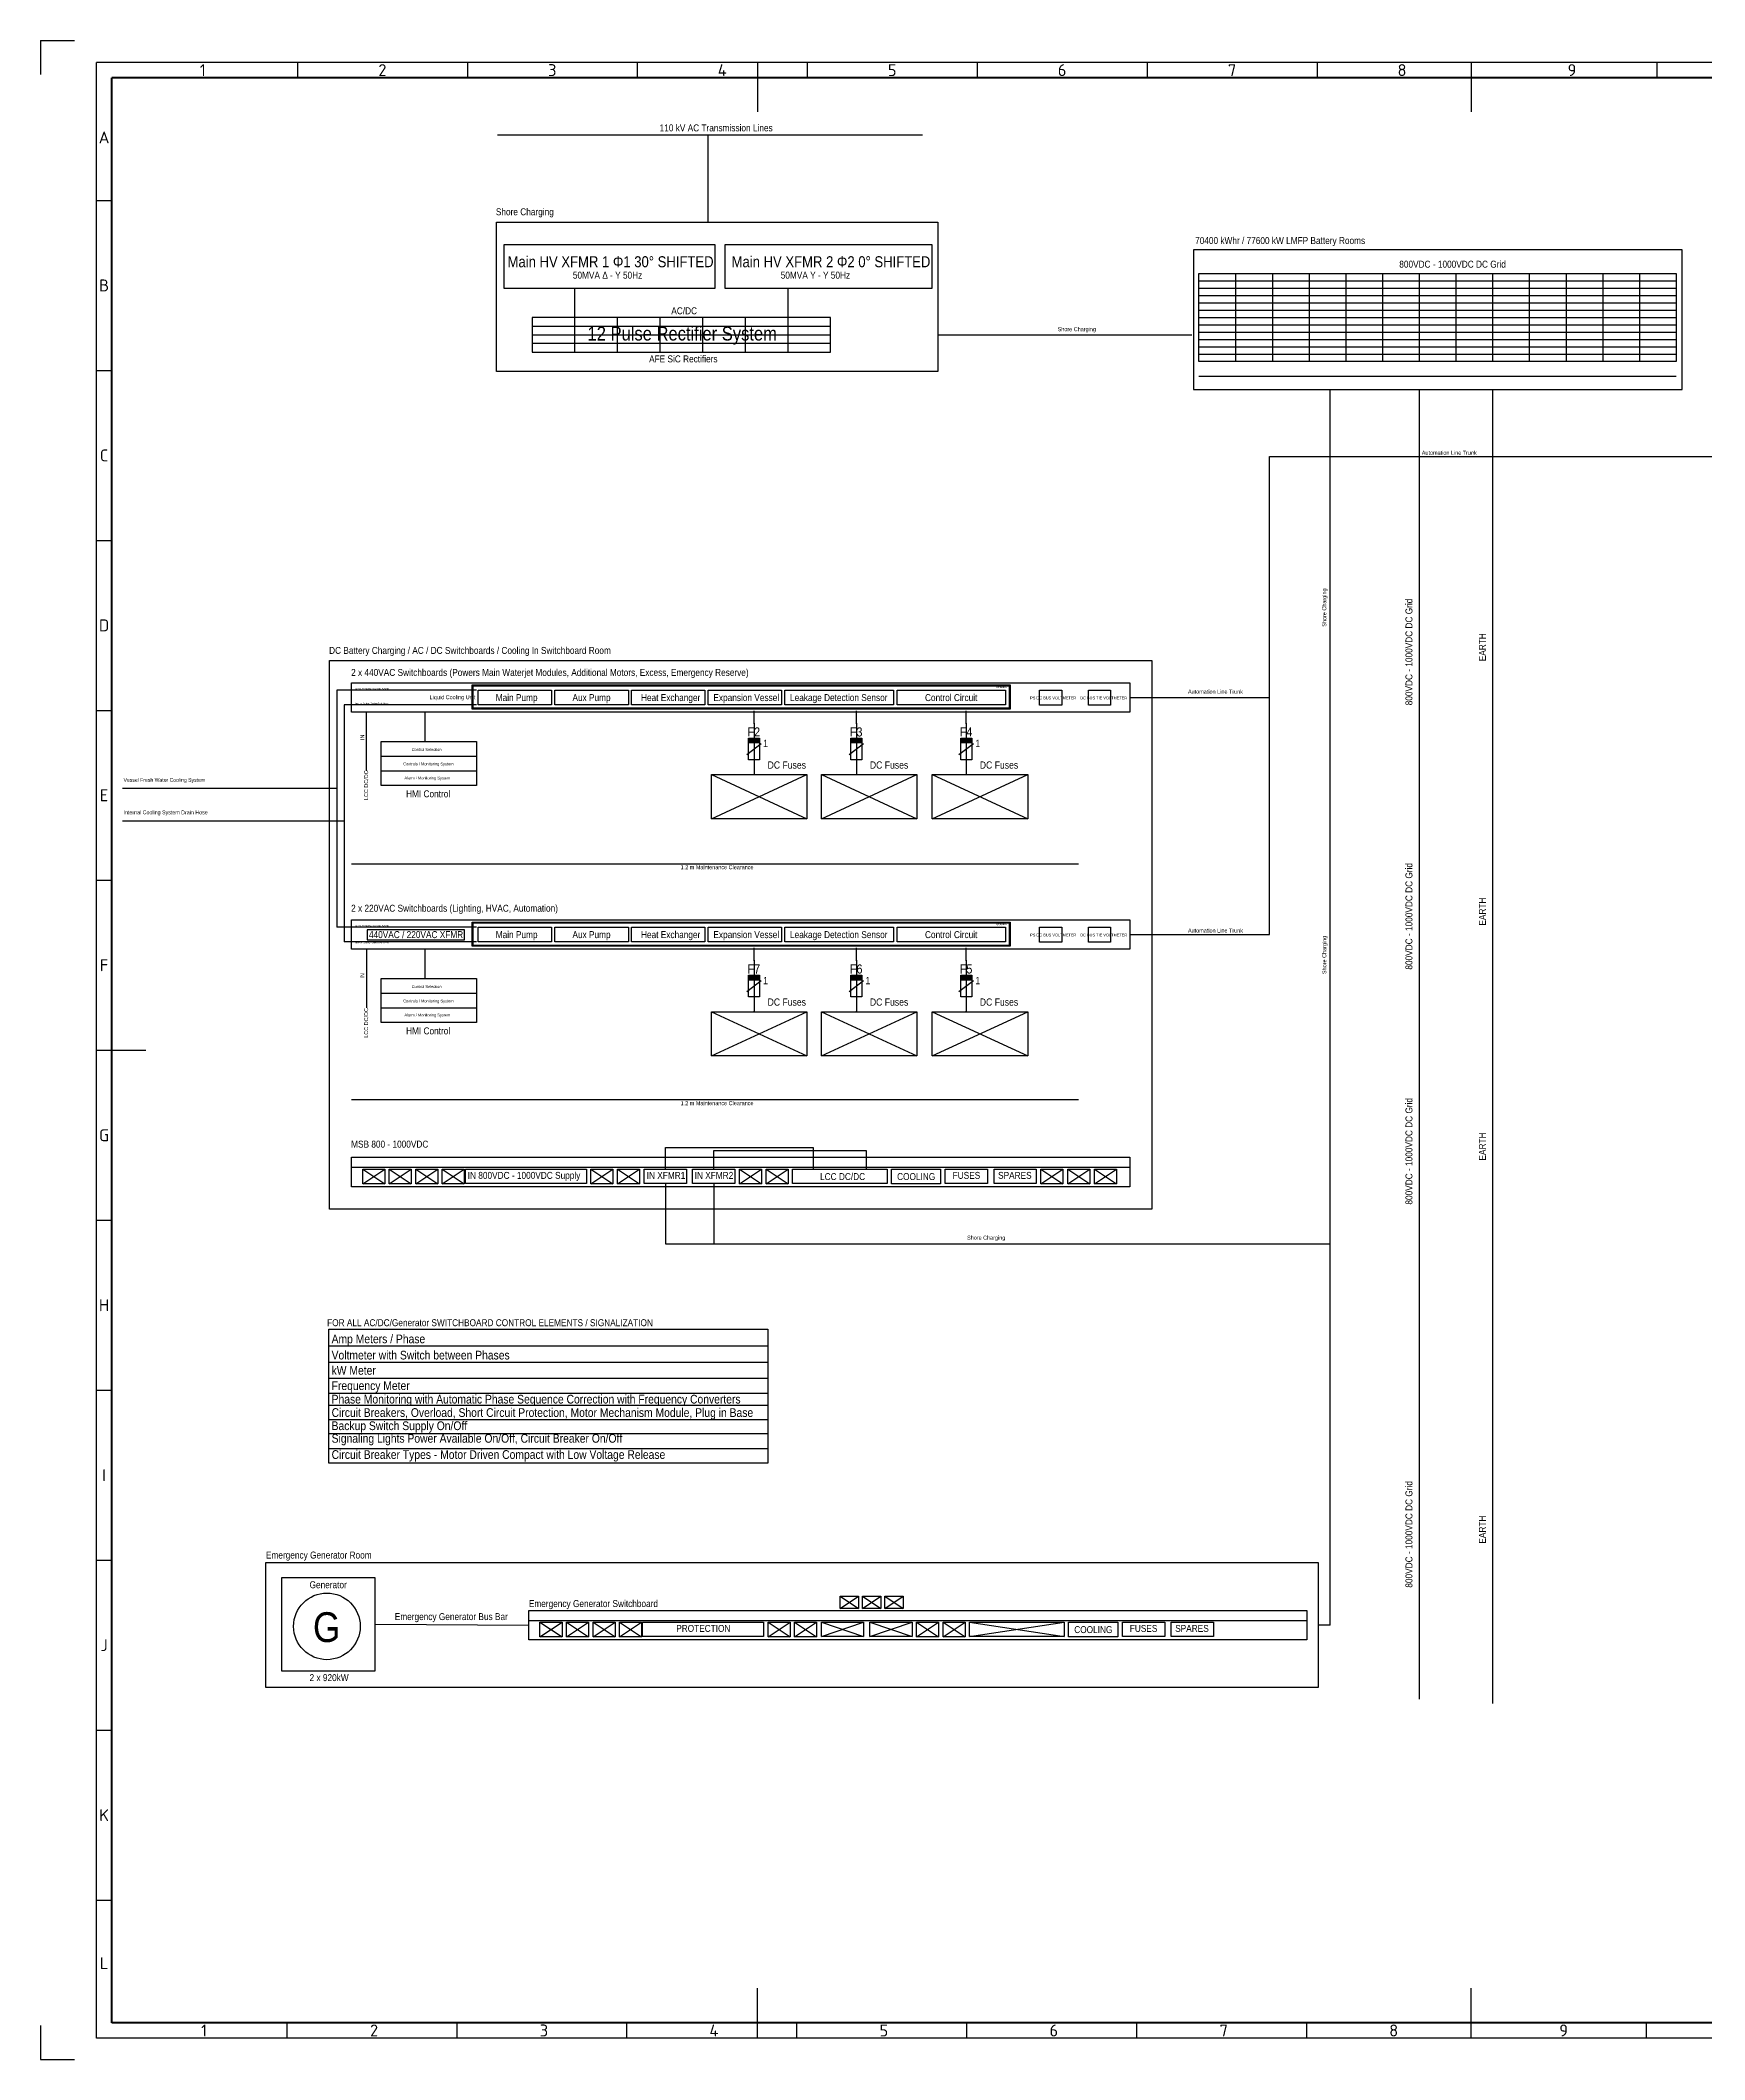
# Paper-space layout 'Layout1' of a CAD drawing. Header units: millimetres. Extents: x 340 to 1181, y -1 to 593.
# Drawn here: x 340 to 829, y -1 to 593 of the extents above; entities that cross this region are included whole.
import ezdxf
from ezdxf.enums import TextEntityAlignment as Align

# ---------------------------------------------------------------- set-up
doc = ezdxf.new("R2010")
doc.units = ezdxf.units.MM
doc.layers.add('00_Paper_Layout_ Text', color=7, linetype='Continuous')
doc.layers.add('SLEHTI1', color=7, linetype='Continuous')
doc.layers.add('00_Paper_Layout_Thick', color=7, linetype='Continuous', lineweight=70)
doc.layers.add('00_Paper_Layout_Thin', color=7, linetype='Continuous', lineweight=25)
doc.styles.add('ELECTRICAL_GENERAL', font='arial.ttf', dxfattribs={"width": 0.85})
doc.styles.add('ELECTRICAL_ID', font='arial.ttf', dxfattribs={"width": 0.85})
doc.styles.add('S000 H00', font='isocpeur.ttf')

# ---------------------------------------------------------------- blocks, each defined once
blk = doc.blocks.new('C-Job Border A1 LANDSCAPE')
at = {"layer": '00_Paper_Layout_Thick'}
for p, q in [((21, 10.82), (21, 583)), ((830.25, 583), (21, 583)), ((830.25, 10.82), (21, 10.82))]:
    blk.add_line(p, q, dxfattribs=at)
at = {"layer": '00_Paper_Layout_Thin'}
for p, q in [((0, 594), (10.03, 594)), ((0, 594), (0, 584)), ((16.5, 6.32), (16.5, 587.5)), ((834.75, 587.5), (16.5, 587.5)), ((75.63, 587.5), (75.63, 583)), ((125.63, 587.5), (125.63, 583)), ((175.63, 587.5), (175.63, 583)), ((211, 587.5), (211, 573)), ((225.63, 587.5), (225.63, 583)), ((275.63, 587.5), (275.63, 583)), ((325.63, 587.5), (325.63, 583)), ((375.63, 587.5), (375.63, 583)), ((421, 587.5), (421, 573)), ((475.63, 587.5), (475.63, 583)), ((16.5, 546.91), (21, 546.91)), ((16.5, 496.91), (21, 496.91)), ((16.5, 446.91), (21, 446.91)), ((21, 449), (21, 444)), ((21, 404), (21, 399)), ((16.5, 396.91), (21, 396.91)), ((16.5, 346.91), (21, 346.91)), ((16.5, 296.91), (21, 296.91)), ((16.5, 296.91), (31, 296.91)), ((16.5, 246.91), (21, 246.91)), ((16.5, 196.91), (21, 196.91)), ((16.5, 146.91), (21, 146.91)), ((16.5, 96.91), (21, 96.91)), ((16.5, 46.91), (21, 46.91)), ((211, 6.32), (211, 21)), ((421, 6.32), (421, 21)), ((0, 10.03), (0, 0)), ((834.75, 6.32), (16.5, 6.32)), ((72.5, 10.82), (72.5, 6.32)), ((122.5, 10.82), (122.5, 6.32)), ((172.5, 10.82), (172.5, 6.32)), ((222.5, 10.82), (222.5, 6.32)), ((272.5, 10.82), (272.5, 6.32)), ((322.5, 10.82), (322.5, 6.32)), ((372.5, 10.82), (372.5, 6.32)), ((472.5, 10.82), (472.5, 6.32)), ((0, 0), (10.03, 0))]:
    blk.add_line(p, q, dxfattribs=at)
at = {"layer": '00_Paper_Layout_ Text', "style": 'S000 H00'}
for s, p in [('1', (47.81, 585.25)), ('2', (100.63, 585.25)), ('3', (150.63, 585.25)), ('4', (200.63, 585.25)), ('5', (250.63, 585.25)), ('6', (300.63, 585.25)), ('7', (350.63, 585.25)), ('8', (400.63, 585.25)), ('9', (450.63, 585.25)), ('A', (18.75, 565.46)), ('B', (18.75, 521.91)), ('C', (18.75, 471.91)), ('D', (18.75, 421.91)), ('E', (18.75, 371.91)), ('F', (18.75, 321.91)), ('G', (18.75, 271.91)), ('H', (18.75, 221.91)), ('I', (18.75, 171.91)), ('J', (18.75, 121.91)), ('K', (18.75, 71.91)), ('L', (18.75, 28.37)), ('1', (48.18, 8.57)), ('2', (98.18, 8.57)), ('3', (148.18, 8.57)), ('4', (198.18, 8.57)), ('5', (248.18, 8.57)), ('6', (298.18, 8.57)), ('7', (348.18, 8.57)), ('8', (398.18, 8.57)), ('9', (448.18, 8.57))]:
    blk.add_text(s, height=3.5, dxfattribs=at).set_placement(p, align=Align.MIDDLE_CENTER)
blk = doc.blocks.new('IECSLD_0201')
at = {"color": 0, "linetype": 'Continuous', "lineweight": -3}
for p, q in [((0, 0), (0, -14)), ((-1.5, -10), (-1.5, -4)), ((-1.5, -4), (1.5, -4)), ((1.5, -4), (1.5, -10)), ((1.5, -10), (-1.5, -10))]:
    blk.add_line(p, q, dxfattribs=at)
at = {"color": 7, "linetype": 'Continuous', "lineweight": -3}
blk.add_line((-2, -8.5), (2, -5.5), dxfattribs=at)
at = {"color": 0, "linetype": 'Continuous', "lineweight": -3}
for p in [(0, 0), (0, -14)]:
    blk.add_point(p, dxfattribs=at)
at = {"color": 0, "lineweight": -3}
blk.add_solid([(-1.5, -5.5), (1.5, -5.5), (-1.5, -4), (1.5, -4)], dxfattribs=at)
at = {"color": 7, "lineweight": -3, "width": 0.85}
for tag, height, style, flags, p in [('E_OBJECTID', 2.5, 'ELECTRICAL_ID', 8, (-4, -1)), ('E_ELPOSID', 2.5, 'ELECTRICAL_ID', 8, (-4, -4.5)), ('E_AA', 2, 'ELECTRICAL_GENERAL', 8, (-4, -12)), ('E_OVERCURRENTPROTECTIONTYPE', 2, 'ELECTRICAL_GENERAL', 9, (-4, -15)), ('E_OVERCURRENTPROTECTION', 2, 'ELECTRICAL_GENERAL', 9, (-4, -18)), ('E_FRAMESIZE', 2, 'ELECTRICAL_GENERAL', 9, (-4, -21)), ('E_ELEC1', 2, 'ELECTRICAL_GENERAL', 8, (-4, -24)), ('E_ELEC2', 2, 'ELECTRICAL_GENERAL', 8, (-4, -27))]:
    blk.add_attdef(tag, text='', height=height, dxfattribs=dict(at, style=style, flags=flags)).set_placement(p, align=Align.RIGHT)
at = {"color": 7, "lineweight": -3, "style": 'ELECTRICAL_GENERAL', "width": 0.85, "flags": 8}
blk.add_attdef('E_PHASE', (2, -1), '', height=1.5, dxfattribs=at)
at = {"color": 7, "lineweight": -3, "style": 'ELECTRICAL_ID', "width": 0.85, "flags": 9}
blk.add_attdef('E_GROUPNUMBER', text='', height=1.5, dxfattribs=at).set_placement((-2, -1), align=Align.TOP_RIGHT)
at = {"color": 7, "lineweight": -3, "style": 'ELECTRICAL_ID', "width": 0.85}
blk.add_attdef('E_ID', text='', height=2.5, dxfattribs=at).set_placement((-4, -8), align=Align.RIGHT)
at = {"color": 7, "lineweight": -3, "style": 'ELECTRICAL_GENERAL', "width": 0.85, "flags": 8}
blk.add_attdef('E_POLES', text='', height=2, dxfattribs=at).set_placement((2.5, -5.5), align=Align.MIDDLE_LEFT)

psp = doc.layouts.get("Layout1")

# ---------------------------------------------------------------- linework, layer by layer
at = {"color": 1, "linetype": 'Continuous', "lineweight": -3}
for p, q in [((474.28, 565.18), (599.31, 565.18)), ((536.21, 565.18), (536.21, 539.55)), ((691.48, 524.43), (691.48, 498.51)), ((702.28, 524.43), (702.28, 498.51)), ((713.08, 524.43), (713.08, 498.51)), ((723.88, 524.43), (723.88, 498.51)), ((734.68, 524.43), (734.68, 498.51)), ((745.48, 524.43), (745.48, 498.51)), ((756.28, 524.43), (756.28, 498.51)), ((767.08, 524.43), (767.08, 498.51)), ((777.88, 524.43), (777.88, 498.51)), ((788.68, 524.43), (788.68, 498.51)), ((799.48, 524.43), (799.48, 498.51)), ((810.28, 524.43), (810.28, 498.51)), ((496.99, 520.02), (496.99, 511.51)), ((559.68, 520.02), (559.68, 511.51)), ((680.68, 522.27), (821.08, 522.27)), ((680.68, 520.11), (821.08, 520.11)), ((680.68, 517.95), (821.08, 517.95)), ((496.99, 511.51), (496.99, 501.23)), ((509.53, 511.51), (509.53, 501.23)), ((522.07, 511.51), (522.07, 501.23)), ((534.6, 511.51), (534.6, 501.23)), ((547.14, 511.51), (547.14, 501.23)), ((559.68, 511.51), (559.68, 501.23)), ((680.68, 515.79), (821.08, 515.79)), ((680.68, 513.63), (821.08, 513.63)), ((680.68, 511.47), (821.08, 511.47)), ((484.46, 508.87), (572.31, 508.87)), ((484.46, 506.37), (572.31, 506.37)), ((603.85, 506.37), (678.54, 506.37)), ((680.68, 509.31), (821.08, 509.31)), ((680.68, 507.15), (821.08, 507.15)), ((680.68, 504.99), (821.08, 504.99)), ((484.46, 503.87), (572.31, 503.87)), ((680.68, 502.83), (821.08, 502.83)), ((680.68, 500.67), (821.08, 500.67)), ((753.23, 502.83), (753.23, 502.83)), ((680.68, 494.19), (821.08, 494.19)), ((719.32, 238.99), (719.32, 490.32)), ((745.48, 490.32), (745.48, 105.05)), ((767.08, 490.32), (767.08, 103.72)), ((701.39, 329.99), (701.39, 470.58)), ((701.39, 470.58), (1084.69, 470.58)), ((468.11, 401.88), (427.07, 401.88)), ((427.07, 401.88), (427.07, 332.15)), ((660.35, 399.72), (701.39, 399.72)), ((468.11, 397.56), (429.23, 397.56)), ((429.23, 397.56), (429.23, 327.83)), ((435.64, 395.4), (435.64, 378.08)), ((452.99, 386.76), (452.99, 395.4)), ((549.78, 392.04), (549.78, 395.8)), ((579.88, 392.04), (579.88, 395.8)), ((612.22, 392.04), (612.22, 395.8)), ((440.03, 382.44), (468.11, 382.44)), ((440.03, 378.12), (468.11, 378.12)), ((537.23, 376.99), (565.31, 364.03)), ((537.23, 364.03), (565.31, 376.99)), ((569.63, 376.99), (597.71, 364.03)), ((569.63, 364.03), (597.71, 376.99)), ((602.23, 376.99), (630.31, 364.03)), ((602.23, 364.03), (630.31, 376.99)), ((427.06, 372.95), (363.92, 372.95)), ((429.21, 363.35), (363.92, 363.35)), ((431.39, 350.73), (645.23, 350.73)), ((468.11, 332.15), (427.07, 332.15)), ((468.11, 327.83), (429.23, 327.83)), ((660.35, 329.99), (701.39, 329.99)), ((435.72, 325.67), (435.72, 308.35)), ((452.99, 317.03), (452.99, 325.67)), ((549.78, 322.3), (549.78, 326.07)), ((579.88, 322.3), (579.88, 326.07)), ((612.22, 322.3), (612.22, 326.07)), ((440.03, 312.71), (468.11, 312.71)), ((440.03, 308.39), (468.11, 308.39)), ((537.23, 307.26), (565.31, 294.3)), ((537.23, 294.3), (565.31, 307.26)), ((569.63, 307.26), (597.71, 294.3)), ((569.63, 294.3), (597.71, 307.26)), ((602.23, 307.26), (630.31, 294.3)), ((602.23, 294.3), (630.31, 307.26)), ((431.39, 281.45), (645.23, 281.45)), ((523.68, 260.95), (523.68, 267.35)), ((523.68, 267.35), (567.14, 267.35)), ((567.14, 267.35), (567.14, 260.95)), ((431.39, 261.48), (660.35, 261.48)), ((537.93, 260.95), (537.93, 266.39)), ((537.93, 266.39), (582.78, 266.39)), ((582.78, 266.39), (582.78, 260.95)), ((434.68, 260.94), (441.16, 256.62)), ((434.68, 256.62), (441.16, 260.94)), ((442.45, 260.94), (448.93, 256.62)), ((442.45, 256.62), (448.93, 260.94)), ((450.29, 256.62), (456.77, 260.94)), ((450.29, 260.94), (456.77, 256.62)), ((458.03, 256.62), (464.51, 260.94)), ((458.03, 260.94), (464.51, 256.62)), ((501.77, 256.62), (508.25, 260.94)), ((501.77, 260.94), (508.25, 256.62)), ((509.6, 256.62), (516.08, 260.94)), ((509.6, 260.94), (516.08, 256.62)), ((523.68, 256.74), (523.68, 238.99)), ((537.93, 256.74), (537.93, 238.99)), ((545.48, 256.62), (551.96, 260.94)), ((545.48, 260.94), (551.96, 256.62)), ((553.31, 256.62), (559.79, 260.94)), ((553.31, 260.94), (559.79, 256.62)), ((634.2, 256.62), (640.68, 260.94)), ((634.2, 260.94), (640.68, 256.62)), ((642.09, 256.62), (648.57, 260.94)), ((642.09, 260.94), (648.57, 256.62)), ((649.98, 256.62), (656.46, 260.94)), ((649.98, 260.94), (656.46, 256.62)), ((523.68, 238.99), (719.32, 238.99)), ((719.32, 126.82), (719.32, 238.99)), ((424.9, 208.97), (553.7, 208.97)), ((424.9, 204.2), (553.7, 204.2)), ((424.9, 199.44), (553.7, 199.44)), ((424.9, 195.03), (553.7, 195.03)), ((424.9, 191.5), (553.7, 191.5)), ((424.9, 187.27), (553.7, 187.27)), ((424.9, 183.21), (553.7, 183.21)), ((424.9, 178.8), (553.7, 178.8)), ((575.11, 135.28), (580.51, 131.68)), ((575.11, 131.68), (580.51, 135.28)), ((581.68, 135.28), (587.08, 131.68)), ((581.68, 131.68), (587.08, 135.28)), ((588.26, 131.68), (593.66, 135.28)), ((588.26, 135.28), (593.66, 131.68)), ((438.3, 127.04), (483.51, 126.83)), ((483.51, 128.21), (712.47, 128.21)), ((486.8, 127.67), (493.28, 123.35)), ((486.8, 123.35), (493.28, 127.67)), ((494.57, 123.35), (501.05, 127.67)), ((494.57, 127.67), (501.05, 123.35)), ((502.41, 123.35), (508.89, 127.67)), ((502.41, 127.67), (508.89, 123.35)), ((510.15, 127.67), (516.63, 123.35)), ((510.15, 123.35), (516.63, 127.67)), ((553.89, 127.67), (560.37, 123.35)), ((553.89, 123.35), (560.37, 127.67)), ((561.72, 127.67), (568.2, 123.35)), ((561.72, 123.35), (568.2, 127.67)), ((569.58, 127.68), (582.01, 123.47)), ((569.58, 123.47), (582.01, 127.68)), ((583.84, 123.47), (596.27, 127.68)), ((583.84, 127.68), (596.27, 123.47)), ((597.59, 127.67), (604.07, 123.35)), ((597.59, 123.35), (604.07, 127.67)), ((605.42, 127.67), (611.9, 123.35)), ((605.42, 123.35), (611.9, 127.67)), ((613.19, 127.68), (641.07, 123.47)), ((613.19, 123.47), (641.07, 127.68)), ((719.32, 126.82), (715.9, 126.82))]:
    psp.add_line(p, q, dxfattribs=at)
for points in [[(473.99, 539.55), (603.85, 539.55), (603.85, 495.57), (473.99, 495.57)], [(476.27, 532.98), (538.29, 532.98), (538.29, 520.02), (476.27, 520.02)], [(541.32, 532.98), (602.13, 532.98), (602.13, 520.02), (541.32, 520.02)], [(679.05, 531.42), (679.05, 490.32), (822.89, 490.32), (822.89, 531.42)], [(680.68, 524.43), (821.08, 524.43), (821.08, 498.51), (680.68, 498.51)], [(484.46, 511.51), (484.46, 501.23), (572.31, 501.23), (572.31, 511.51)], [(424.91, 410.52), (666.83, 410.52), (666.83, 249.16), (424.91, 249.16)], [(431.39, 404.04), (660.35, 404.04), (660.35, 395.4), (431.39, 395.4)], [(466.89, 403.36), (625.12, 403.36), (625.12, 396.28), (466.89, 396.28)], [(467.15, 403.15), (624.84, 403.15), (624.84, 396.5), (467.15, 396.5)], [(468.63, 401.88), (490.23, 401.88), (490.23, 397.56), (468.63, 397.56)], [(491.2, 401.88), (512.8, 401.88), (512.8, 397.56), (491.2, 397.56)], [(513.71, 401.88), (535.31, 401.88), (535.31, 397.56), (513.71, 397.56)], [(536.29, 401.88), (557.89, 401.88), (557.89, 397.56), (536.29, 397.56)], [(558.84, 401.88), (590.78, 401.88), (590.78, 397.56), (558.84, 397.56)], [(591.85, 401.88), (623.79, 401.88), (623.79, 397.56), (591.85, 397.56)], [(633.81, 401.88), (640.29, 401.88), (640.29, 397.39), (633.81, 397.39)], [(648.18, 401.88), (654.66, 401.88), (654.66, 397.39), (648.18, 397.39)], [(440.03, 386.76), (468.11, 386.76), (468.11, 373.8), (440.03, 373.8)], [(537.23, 376.99), (565.31, 376.99), (565.31, 364.03), (537.23, 364.03)], [(569.63, 376.99), (597.71, 376.99), (597.71, 364.03), (569.63, 364.03)], [(602.23, 376.99), (630.31, 376.99), (630.31, 364.03), (602.23, 364.03)], [(431.39, 334.31), (660.35, 334.31), (660.35, 325.67), (431.39, 325.67)], [(466.89, 333.63), (625.12, 333.63), (625.12, 326.55), (466.89, 326.55)], [(467.15, 333.42), (624.84, 333.42), (624.84, 326.77), (467.15, 326.77)], [(435.99, 331.3), (435.99, 328.37), (464.58, 328.37), (464.58, 331.3)], [(468.63, 332.15), (490.23, 332.15), (490.23, 327.83), (468.63, 327.83)], [(491.2, 332.15), (512.8, 332.15), (512.8, 327.83), (491.2, 327.83)], [(513.71, 332.15), (535.31, 332.15), (535.31, 327.83), (513.71, 327.83)], [(536.29, 332.15), (557.89, 332.15), (557.89, 327.83), (536.29, 327.83)], [(558.84, 332.15), (590.78, 332.15), (590.78, 327.83), (558.84, 327.83)], [(591.85, 332.15), (623.79, 332.15), (623.79, 327.83), (591.85, 327.83)], [(633.81, 332.15), (640.29, 332.15), (640.29, 327.66), (633.81, 327.66)], [(648.18, 332.15), (654.66, 332.15), (654.66, 327.66), (648.18, 327.66)], [(440.03, 317.03), (468.11, 317.03), (468.11, 304.07), (440.03, 304.07)], [(537.23, 307.26), (565.31, 307.26), (565.31, 294.3), (537.23, 294.3)], [(569.63, 307.26), (597.71, 307.26), (597.71, 294.3), (569.63, 294.3)], [(602.23, 307.26), (630.31, 307.26), (630.31, 294.3), (602.23, 294.3)], [(431.39, 264.42), (660.35, 264.42), (660.35, 255.78), (431.39, 255.78)], [(434.68, 260.94), (441.16, 260.94), (441.16, 256.62), (434.68, 256.62)], [(442.45, 260.94), (448.93, 260.94), (448.93, 256.62), (442.45, 256.62)], [(450.29, 260.94), (456.77, 260.94), (456.77, 256.62), (450.29, 256.62)], [(458.03, 260.94), (464.51, 260.94), (464.51, 256.62), (458.03, 256.62)], [(464.86, 260.95), (500.44, 260.95), (500.44, 256.74), (464.86, 256.74)], [(501.77, 260.94), (508.25, 260.94), (508.25, 256.62), (501.77, 256.62)], [(509.6, 260.94), (516.08, 260.94), (516.08, 256.62), (509.6, 256.62)], [(517.46, 260.95), (529.9, 260.95), (529.9, 256.74), (517.46, 256.74)], [(531.72, 260.95), (544.15, 260.95), (544.15, 256.74), (531.72, 256.74)], [(545.48, 260.94), (551.96, 260.94), (551.96, 256.62), (545.48, 256.62)], [(553.31, 260.94), (559.79, 260.94), (559.79, 256.62), (553.31, 256.62)], [(561.08, 260.95), (588.95, 260.95), (588.95, 256.74), (561.08, 256.74)], [(590.2, 260.94), (604.68, 260.94), (604.68, 256.62), (590.2, 256.62)], [(606.05, 260.95), (618.49, 260.95), (618.49, 256.74), (606.05, 256.74)], [(620.38, 260.95), (632.82, 260.95), (632.82, 256.74), (620.38, 256.74)], [(634.2, 260.94), (640.68, 260.94), (640.68, 256.62), (634.2, 256.62)], [(642.09, 260.94), (648.57, 260.94), (648.57, 256.62), (642.09, 256.62)], [(649.98, 260.94), (656.46, 260.94), (656.46, 256.62), (649.98, 256.62)], [(424.72, 213.91), (553.87, 213.91), (553.87, 174.43), (424.72, 174.43)], [(406.08, 145.1), (406.08, 108.54), (715.9, 108.54), (715.9, 145.1)], [(410.72, 140.69), (410.72, 113.38), (438.3, 113.38), (438.3, 140.69)], [(483.51, 131.15), (712.47, 131.15), (712.47, 122.51), (483.51, 122.51)], [(575.11, 135.28), (580.51, 135.28), (580.51, 131.68), (575.11, 131.68)], [(581.68, 135.28), (587.08, 135.28), (587.08, 131.68), (581.68, 131.68)], [(588.26, 135.28), (593.66, 135.28), (593.66, 131.68), (588.26, 131.68)], [(486.8, 127.67), (493.28, 127.67), (493.28, 123.35), (486.8, 123.35)], [(494.57, 127.67), (501.05, 127.67), (501.05, 123.35), (494.57, 123.35)], [(502.41, 127.67), (508.89, 127.67), (508.89, 123.35), (502.41, 123.35)], [(510.15, 127.67), (516.63, 127.67), (516.63, 123.35), (510.15, 123.35)], [(516.98, 127.68), (552.56, 127.68), (552.56, 123.47), (516.98, 123.47)], [(553.89, 127.67), (560.37, 127.67), (560.37, 123.35), (553.89, 123.35)], [(561.72, 127.67), (568.2, 127.67), (568.2, 123.35), (561.72, 123.35)], [(569.58, 127.68), (582.01, 127.68), (582.01, 123.47), (569.58, 123.47)], [(583.84, 127.68), (596.27, 127.68), (596.27, 123.47), (583.84, 123.47)], [(597.59, 127.67), (604.07, 127.67), (604.07, 123.35), (597.59, 123.35)], [(605.42, 127.67), (611.9, 127.67), (611.9, 123.35), (605.42, 123.35)], [(613.19, 127.68), (641.07, 127.68), (641.07, 123.47), (613.19, 123.47)], [(642.31, 127.67), (656.8, 127.67), (656.8, 123.35), (642.31, 123.35)], [(658.17, 127.68), (670.6, 127.68), (670.6, 123.47), (658.17, 123.47)], [(672.5, 127.68), (684.94, 127.68), (684.94, 123.47), (672.5, 123.47)]]:
    psp.add_lwpolyline(points, close=True, dxfattribs=at)
psp.add_circle((424.11, 126.44), 9.8, dxfattribs=at)

# ---------------------------------------------------------------- block references
at = {"layer": '00_Paper_Layout_Thin'}
psp.add_blockref('C-Job Border A1 LANDSCAPE', (339.8, -1.01), dxfattribs=at)
at = {"layer": 'SLEHTI1', "color": 1, "linetype": 'Continuous', "lineweight": -3}
ref = psp.add_blockref('IECSLD_0201', (549.78, 392.04), dxfattribs=dict(at, xscale=1.06914545315406, yscale=1.06914545315406, zscale=1.06914545315406))
ref.add_attrib('E_ID', 'F2', dxfattribs={"layer": '0', "color": 7, "lineweight": -3, "height": 2.673, "style": 'ELECTRICAL_ID', "width": 0.85}).set_placement((551.57, 388.22), align=Align.RIGHT)
ref.add_attrib('E_ELEC1', 'DC Fuses ', dxfattribs={"layer": '0', "color": 7, "lineweight": -3, "height": 2.138, "style": 'ELECTRICAL_GENERAL', "width": 0.85}).set_placement((565.76, 378.75), align=Align.RIGHT)
ref.add_attrib('E_POLES', '1', dxfattribs={"layer": '0', "color": 7, "lineweight": -3, "height": 2.14, "style": 'ELECTRICAL_GENERAL', "width": 0.85}).set_placement((552.45, 386.16), align=Align.MIDDLE_LEFT)
ref = psp.add_blockref('IECSLD_0201', (579.88, 392.04), dxfattribs=dict(at, xscale=1.06914545315406, yscale=1.06914545315406, zscale=1.06914545315406))
ref.add_attrib('E_ID', 'F3', dxfattribs={"layer": '0', "color": 7, "lineweight": -3, "height": 2.673, "style": 'ELECTRICAL_ID', "width": 0.85}).set_placement((581.68, 388.22), align=Align.RIGHT)
ref.add_attrib('E_ELEC1', 'DC Fuses ', dxfattribs={"layer": '0', "color": 7, "lineweight": -3, "height": 2.138, "style": 'ELECTRICAL_GENERAL', "width": 0.85}).set_placement((595.86, 378.75), align=Align.RIGHT)
ref = psp.add_blockref('IECSLD_0201', (612.22, 392.04), dxfattribs=dict(at, xscale=1.06914545315406, yscale=1.06914545315406, zscale=1.06914545315406))
ref.add_attrib('E_ID', 'F4', dxfattribs={"layer": '0', "color": 7, "lineweight": -3, "height": 2.673, "style": 'ELECTRICAL_ID', "width": 0.85}).set_placement((614.02, 388.22), align=Align.RIGHT)
ref.add_attrib('E_ELEC1', 'DC Fuses ', dxfattribs={"layer": '0', "color": 7, "lineweight": -3, "height": 2.138, "style": 'ELECTRICAL_GENERAL', "width": 0.85}).set_placement((628.2, 378.75), align=Align.RIGHT)
ref.add_attrib('E_POLES', '1', dxfattribs={"layer": '0', "color": 7, "lineweight": -3, "height": 2.14, "style": 'ELECTRICAL_GENERAL', "width": 0.85}).set_placement((614.89, 386.16), align=Align.MIDDLE_LEFT)
ref = psp.add_blockref('IECSLD_0201', (549.78, 322.3), dxfattribs=dict(at, xscale=1.06914545315406, yscale=1.06914545315406, zscale=1.06914545315406))
ref.add_attrib('E_ID', 'F7', dxfattribs={"layer": '0', "color": 7, "lineweight": -3, "height": 2.673, "style": 'ELECTRICAL_ID', "width": 0.85}).set_placement((551.57, 318.49), align=Align.RIGHT)
ref.add_attrib('E_ELEC1', 'DC Fuses ', dxfattribs={"layer": '0', "color": 7, "lineweight": -3, "height": 2.138, "style": 'ELECTRICAL_GENERAL', "width": 0.85}).set_placement((565.76, 309.02), align=Align.RIGHT)
ref.add_attrib('E_POLES', '1', dxfattribs={"layer": '0', "color": 7, "lineweight": -3, "height": 2.14, "style": 'ELECTRICAL_GENERAL', "width": 0.85}).set_placement((552.45, 316.42), align=Align.MIDDLE_LEFT)
ref = psp.add_blockref('IECSLD_0201', (579.88, 322.3), dxfattribs=dict(at, xscale=1.06914545315406, yscale=1.06914545315406, zscale=1.06914545315406))
ref.add_attrib('E_ID', 'F6', dxfattribs={"layer": '0', "color": 7, "lineweight": -3, "height": 2.673, "style": 'ELECTRICAL_ID', "width": 0.85}).set_placement((581.68, 318.49), align=Align.RIGHT)
ref.add_attrib('E_ELEC1', 'DC Fuses ', dxfattribs={"layer": '0', "color": 7, "lineweight": -3, "height": 2.138, "style": 'ELECTRICAL_GENERAL', "width": 0.85}).set_placement((595.86, 309.02), align=Align.RIGHT)
ref.add_attrib('E_POLES', '1', dxfattribs={"layer": '0', "color": 7, "lineweight": -3, "height": 2.14, "style": 'ELECTRICAL_GENERAL', "width": 0.85}).set_placement((582.56, 316.42), align=Align.MIDDLE_LEFT)
ref = psp.add_blockref('IECSLD_0201', (612.22, 322.3), dxfattribs=dict(at, xscale=1.06914545315406, yscale=1.06914545315406, zscale=1.06914545315406))
ref.add_attrib('E_ID', 'F5', dxfattribs={"layer": '0', "color": 7, "lineweight": -3, "height": 2.673, "style": 'ELECTRICAL_ID', "width": 0.85}).set_placement((614.02, 318.49), align=Align.RIGHT)
ref.add_attrib('E_ELEC1', 'DC Fuses ', dxfattribs={"layer": '0', "color": 7, "lineweight": -3, "height": 2.138, "style": 'ELECTRICAL_GENERAL', "width": 0.85}).set_placement((628.2, 309.02), align=Align.RIGHT)
ref.add_attrib('E_POLES', '1', dxfattribs={"layer": '0', "color": 7, "lineweight": -3, "height": 2.14, "style": 'ELECTRICAL_GENERAL', "width": 0.85}).set_placement((614.89, 316.42), align=Align.MIDDLE_LEFT)

# ---------------------------------------------------------------- texts
at = {"color": 1, "lineweight": -3, "style": 'ELECTRICAL_GENERAL', "width": 0.85}
for s, height, p in [('110 kV AC Transmission Lines', 2.0492, (522, 566.22)), ('Shore Charging', 2.0492, (473.82, 541.54)), ('70400 kWhr / 77600 kW LMFP Battery Rooms', 2.0492, (679.55, 533.08)), ('Main HV XFMR 1 Φ1 30° SHIFTED', 3.24, (477.26, 526.25)), ('Main HV XFMR 2 Φ2 0° SHIFTED', 3.24, (543.18, 526.25)), ('50MVA Δ - Y 50Hz ', 2.0492, (496.47, 522.89)), ('50MVA Y - Y 50Hz ', 2.0492, (557.63, 522.89)), ('800VDC - 1000VDC DC Grid', 2.0492, (739.62, 526.12)), ('AC/DC', 2.049, (525.44, 512.41)), ('Shore Charging', 1.1821, (639.11, 507.43)), ('AFE SiC Rectifiers', 2.0492, (518.9, 498.26)), ('Automation Line Trunk', 1.1821, (746.25, 471.08)), ('DC Battery Charging / AC / DC Switchboards / Cooling In Switchboard Room', 2.0492, (424.75, 412.51)), ('2 x 440VAC Switchboards (Powers Main Waterjet Modules, Additional Motors, Excess, Emergency Reserve)  ', 2.04916, (431.23, 406.03)), ('Vessel Fresh Water Cooling System', 0.4506, (432.46, 402.01)), ('Internal Cooling System Drain Hose', 0.4506, (432.46, 397.69)), ('Liquid Cooling Unit', 1.1821, (454.31, 399.18)), ('Main Pump', 2.049, (473.78, 398.63)), ('Aux Pump', 2.049, (496.35, 398.63)), ('Heat Exchanger', 2.0492, (516.52, 398.63)), ('Expansion Vessel', 2.0492, (537.82, 398.63)), ('Leakage Detection Sensor', 2.0492, (560.37, 398.63)), ('Control Circuit', 2.0492, (600.07, 398.63)), ('Isolation', 0.613, (621.01, 402.44)), ('PS DC BUS VOLTMETER', 0.848, (631.02, 399.13)), ('DC BUS TIE VOLTMETER', 0.848, (645.75, 399.13)), ('Automation Line Trunk', 1.1821, (677.46, 400.81)), ('Controls / Monitoring System', 0.848, (446.56, 379.72)), ('Control Selection', 0.848, (449.05, 383.94)), ('Vessel Fresh Water Cooling System', 1.0987, (364.29, 374.88)), ('Alarm / Monitoring System', 0.848, (446.92, 375.58)), ('HMI Control', 2.0492, (447.4, 370.32)), ('Internal Cooling System Drain Hose', 1.1465, (364.26, 365.32)), ('1.2 m Maintenance Clearance ', 1.1821, (528.19, 349.16)), ('2 x 220VAC Switchboards (Lighting, HVAC, Automation)', 2.0492, (431.23, 336.66)), ('Vessel Fresh Water Cooling System', 0.4506, (432.46, 332.28)), ('Isolation', 0.613, (621.01, 332.71)), ('Internal Cooling System Drain Hose', 0.4506, (432.46, 327.33)), ('440VAC / 220VAC XFMR', 2.0492, (436.48, 328.9)), ('Main Pump', 2.049, (473.78, 328.9)), ('Aux Pump', 2.049, (496.35, 328.9)), ('Heat Exchanger', 2.0492, (516.52, 328.9)), ('Expansion Vessel', 2.0492, (537.82, 328.9)), ('Leakage Detection Sensor', 2.0492, (560.37, 328.9)), ('Control Circuit', 2.0492, (600.07, 328.9)), ('PS DC BUS VOLTMETER', 0.848, (631.02, 329.4)), ('DC BUS TIE VOLTMETER', 0.848, (645.75, 329.4)), ('Automation Line Trunk', 1.1821, (677.46, 330.53)), ('Control Selection', 0.848, (449.05, 314.21)), ('Controls / Monitoring System', 0.848, (446.56, 309.99)), ('Alarm / Monitoring System', 0.848, (446.92, 305.85)), ('HMI Control', 2.0492, (447.4, 300.59)), ('1.2 m Maintenance Clearance ', 1.1821, (528.19, 279.75)), ('MSB 800 - 1000VDC ', 2.0492, (431.23, 267.27)), ('IN 800VDC - 1000VDC Supply', 2.0492, (465.54, 258.08)), ('IN XFMR1', 2.049, (518.2, 258.08)), ('IN XFMR2', 2.049, (532.31, 258.08)), ('LCC DC/DC', 2.049, (569.21, 257.73)), ('COOLING', 2.049, (591.87, 257.73)), ('FUSES', 2.049, (608.22, 258.08)), ('SPARES', 2.049, (621.58, 258.08)), ('Shore Charging', 1.1821, (612.46, 240.18)), ('FOR ALL AC/DC/Generator SWITCHBOARD CONTROL ELEMENTS / SIGNALIZATION', 2.0492, (424.17, 214.74)), ('Amp Meters / Phase ', 2.5609, (425.49, 209.72)), ('Voltmeter with Switch between Phases', 2.5609, (425.49, 204.95)), ('kW Meter ', 2.561, (425.49, 200.46)), ('Frequency Meter ', 2.5609, (425.49, 195.96)), ('Circuit Breakers, Overload, Short Circuit Protection, Motor Mechanism Module, Plug in Base ', 2.5609, (425.49, 188.05)), ('Phase Monitoring with Automatic Phase Sequence Correction with Frequency Converters', 2.5609, (425.49, 191.99)), ('Backup Switch Supply On/Off ', 2.5609, (425.49, 184.17)), ('Signaling Lights Power Available On/Off, Circuit Breaker On/Off ', 2.5609, (425.49, 180.46)), ('Circuit Breaker Types - Motor Driven Compact with Low Voltage Release', 2.5609, (425.49, 175.7)), ('Emergency Generator Room', 2.0492, (406.17, 146.39)), ('Generator', 2.049, (419, 137.65)), ('G', 8.76, (420, 121.83)), ('Emergency Generator Switchboard', 2.0492, (483.52, 132.11)), ('Emergency Generator Bus Bar', 2.0492, (444.07, 128.28)), ('PROTECTION', 2.049, (526.88, 124.81)), ('COOLING', 2.049, (643.99, 124.46)), ('FUSES', 2.049, (660.33, 124.81)), ('SPARES', 2.049, (673.69, 124.81)), ('2 x 920kW', 2.049, (419, 110.33))]:
    psp.add_text(s, height=height, dxfattribs=at).set_placement(p)
at = {"color": 7, "lineweight": -3, "style": 'ELECTRICAL_GENERAL', "width": 0.85}
psp.add_text('12 Pulse Rectifier System', height=4.0991, dxfattribs=at).set_placement((500.79, 504.7))
at = {"color": 1, "lineweight": -3, "style": 'ELECTRICAL_GENERAL', "width": 0.85}
for s, height, p in [('Shore Charging', 1.1821, (718.15, 420.51)), ('800VDC - 1000VDC DC Grid', 2.0492, (743.49, 397.39)), ('EARTH', 2.049, (765.09, 410.35)), ('IN', 1.182, (435.09, 387.15)), ('LCC DC/DC', 1.182, (436.23, 369.5)), ('800VDC - 1000VDC DC Grid', 2.0492, (743.49, 319.63)), ('EARTH', 2.049, (765.09, 332.59)), ('Shore Charging', 1.1821, (718.15, 318.34)), ('IN', 1.182, (435.09, 316.97)), ('LCC DC/DC', 1.182, (436.23, 299.59)), ('800VDC - 1000VDC DC Grid', 2.0492, (743.49, 250.51)), ('EARTH', 2.049, (765.09, 263.47)), ('800VDC - 1000VDC DC Grid', 2.0492, (743.49, 137.82)), ('EARTH', 2.049, (765.09, 150.78))]:
    psp.add_text(s, height=height, rotation=90, dxfattribs=at).set_placement(p)

doc.saveas('drawing.dxf')
